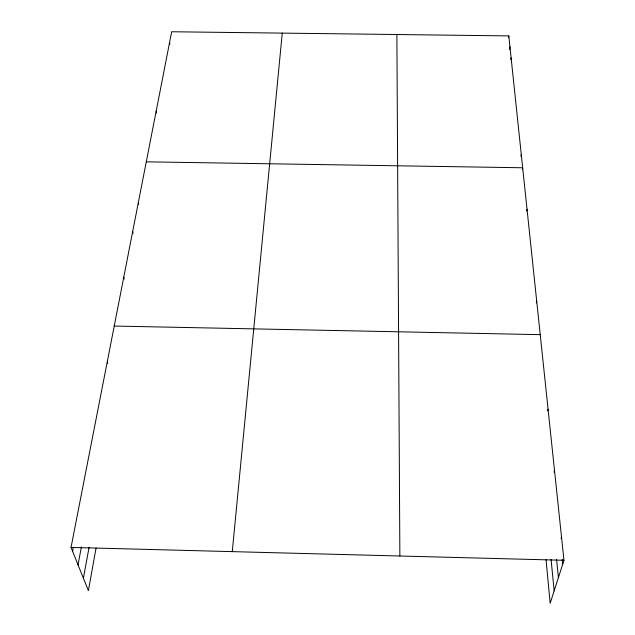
<?xml version="1.0" encoding="UTF-8"?>
<svg xmlns="http://www.w3.org/2000/svg" width="635" height="635" viewBox="0 0 635 635"><rect width="100%" height="100%" fill="white"/><g stroke="black" fill="none" stroke-linecap="round" stroke-linejoin="round"><path stroke-width="0.95" d="M232.275 551.632L282.257 33.107M508.548 37.782L508.802 35.901L171.664 31.75L71.033 547.418L88.4 590.669L96.068 547.997M509.548 49.562L509.937 46.728M510.842 59.666L511.104 57.777M520.978 156.393L521.279 154.511M522.367 169.64L522.676 167.767L146.28 161.83M526.717 211.137L527.042 209.272M83.391 578.191L89.075 547.338M78.026 564.832L81.407 546.933M72.604 551.331L73.343 547.521M536.329 302.903L536.702 301.093M547.648 410.916L548.068 409.186M554.061 472.083L554.514 470.416M561.015 538.448L561.507 536.861M508.802 35.901L563.967 560.292L550.164 603.25L546.06 559.745M114.229 326.057L540.234 334.653M71.033 547.418L563.967 560.292M107.267 361.736L107.752 363.498M123.777 277.138L124.206 278.963M132.683 231.489L133.08 233.331M138.303 202.716L138.676 204.573M156.17 111.173L156.488 113.054M169.577 42.45L169.862 44.323M562.213 559.308L562.721 564.174M556.57 559.332L558.411 577.596M551.077 559.395L554.149 590.867M396.875 34.52L399.867 556.006"/></g></svg>
